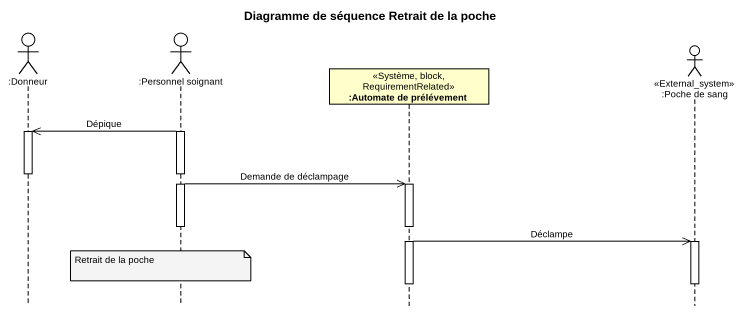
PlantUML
@startuml
title Diagramme de séquence Retrait de la poche
hide footbox
actor ":Donneur" as Donneur
actor ":Personnel soignant" as Personnel_soignant
participant ":Automate de prélévement" as Automate_de_prélévement <<Système, block, RequirementRelated>>
actor ":Poche de sang" as Poche_de_sang <<External_system>>

activate Personnel_soignant
Personnel_soignant ->> Donneur : Dépique
activate Donneur
deactivate Donneur
Personnel_soignant ->> Automate_de_prélévement : Demande de déclampage
activate Automate_de_prélévement
deactivate Personnel_soignant
Automate_de_prélévement ->> Poche_de_sang : Déclampe
activate Poche_de_sang
note over Personnel_soignant : Retrait de la poche
deactivate Automate_de_prélévement
deactivate Poche_de_sang
@enduml
